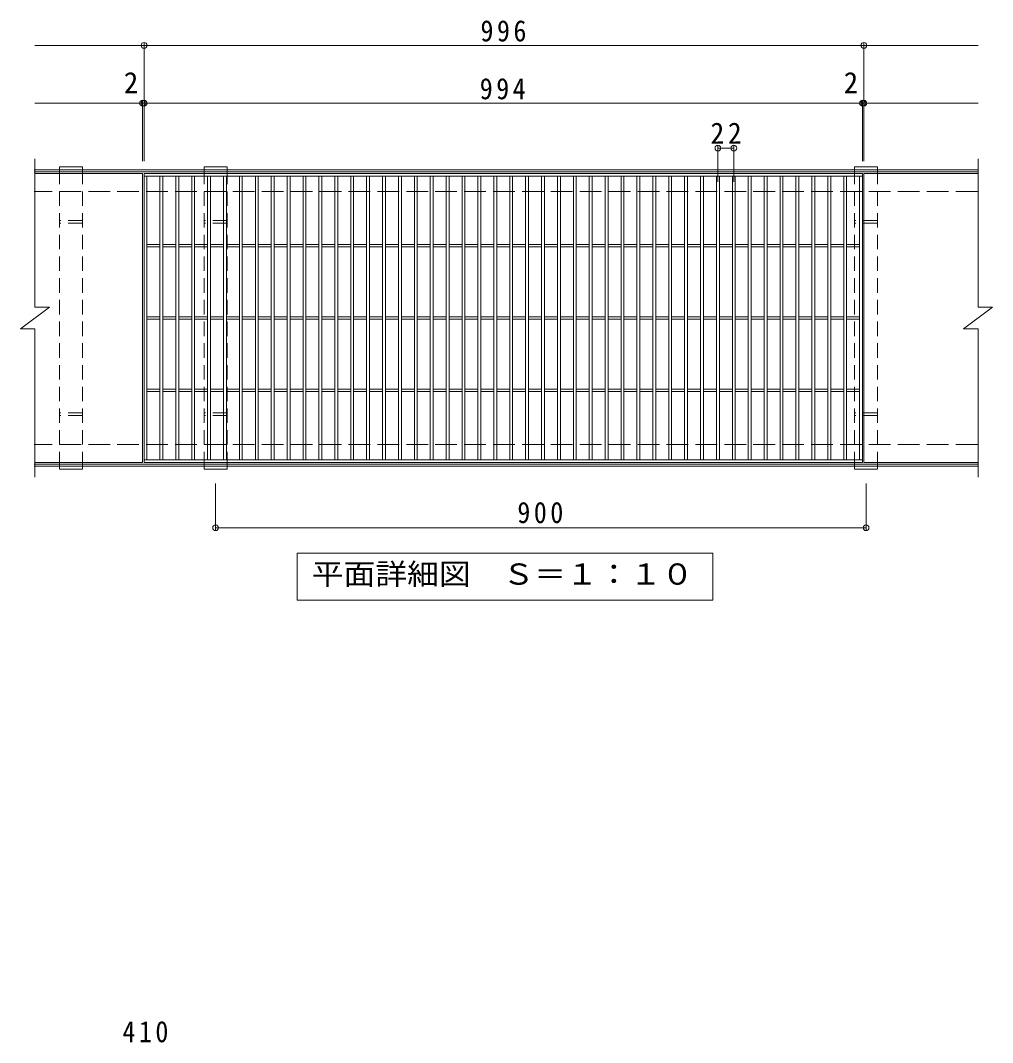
# Model space of a CAD drawing. Units: millimetres on the paper, enlarged 2 times, with parts at other scales. Extents: x -343 to 600, y -1771 to 316.
# Drawn here: x -113 to 156, y 32.9 to 315.5 of the extents above; entities that cross this region are included whole.
import ezdxf
from ezdxf.enums import TextEntityAlignment as Align

# ---------------------------------------------------------------- set-up
doc = ezdxf.new("R2010")
doc.units = ezdxf.units.MM
doc.header["$LTSCALE"] = 2
doc.header["$PDMODE"] = 32
doc.header["$PDSIZE"] = 1.6
doc.linetypes.add('DASHED2', pattern=[3, 2, -1])
doc.linetypes.add('DASHED3', pattern=[4, 3, -1])
for name, color, linetype, lineweight in [('C-1', 2, 'Continuous', 9), ('C-2', 3, 'Continuous', 9), ('C-4', 7, 'Continuous', 9), ('C-5', 7, 'Continuous', 9), ('C-8', 3, 'DASHED2', 9), ('D-4', 7, 'Continuous', 9)]:
    doc.layers.add(name, color=color, linetype=linetype, lineweight=lineweight)
doc.styles.add('ＭＳ ゴシック', font='')
doc.styles.get('ＭＳ ゴシック').set_extended_font_data('MS Gothic')

msp = doc.modelspace()

# ---------------------------------------------------------------- linework, layer by layer
at = {"layer": 'C-1'}
for p, q in [((151.842, 274.231), (-109.158, 274.231)), ((151.842, 273.631), (-109.158, 273.631)), ((151.842, 192.831), (-109.158, 192.831)), ((151.842, 192.231), (-109.158, 192.231))]:
    msp.add_line(p, q, dxfattribs=at)
at = {"layer": 'C-1', "linetype": 'DASHED3'}
for p, q in [((151.842, 268.231), (-109.158, 268.231)), ((151.842, 198.231), (-109.158, 198.231))]:
    msp.add_line(p, q, dxfattribs=at)
at = {"layer": 'C-2'}
for p, q in [((-108.958, 277.231), (-108.958, 236.231)), ((152.042, 277.231), (152.042, 236.231)), ((-79.158, 273.23), (-108.958, 273.23)), ((-79.158, 273.23), (-79.158, 193.231)), ((-78.758, 273.23), (120.042, 273.23)), ((-78.758, 193.231), (-78.758, 273.23)), ((-78.758, 272.431), (120.042, 272.431)), ((-77.958, 194.03), (-77.958, 272.431)), ((-74.358, 194.03), (-74.358, 272.431)), ((-73.558, 194.03), (-73.558, 272.431)), ((-69.958, 194.03), (-69.958, 272.431)), ((-69.158, 194.03), (-69.158, 272.431)), ((-65.558, 194.03), (-65.558, 272.431)), ((-64.758, 194.03), (-64.758, 272.431)), ((-61.158, 194.03), (-61.158, 272.431)), ((-60.358, 194.03), (-60.358, 272.431)), ((-56.758, 194.03), (-56.758, 272.431)), ((-55.958, 194.03), (-55.958, 272.431)), ((-52.358, 194.03), (-52.358, 272.431)), ((-51.558, 194.03), (-51.558, 272.431)), ((-47.958, 194.03), (-47.958, 272.431)), ((-47.158, 194.03), (-47.158, 272.431)), ((-43.558, 194.03), (-43.558, 272.431)), ((-42.758, 194.03), (-42.758, 272.431)), ((-39.158, 194.03), (-39.158, 272.431)), ((-38.358, 194.03), (-38.358, 272.431)), ((-34.758, 194.03), (-34.758, 272.431)), ((-33.958, 194.03), (-33.958, 272.431)), ((-30.358, 194.03), (-30.358, 272.431)), ((-29.558, 194.03), (-29.558, 272.431)), ((-25.958, 194.03), (-25.958, 272.431)), ((-25.158, 194.03), (-25.158, 272.431)), ((-21.558, 194.03), (-21.558, 272.431)), ((-20.758, 194.03), (-20.758, 272.431)), ((-17.158, 194.03), (-17.158, 272.431)), ((-16.358, 194.03), (-16.358, 272.431)), ((-12.758, 194.03), (-12.758, 272.431)), ((-11.958, 194.03), (-11.958, 272.431)), ((-8.358, 194.03), (-8.358, 272.431)), ((-7.558, 194.03), (-7.558, 272.431)), ((-3.958, 194.03), (-3.958, 272.431)), ((-3.158, 194.03), (-3.158, 272.431)), ((0.442, 194.03), (0.442, 272.431)), ((1.242, 194.03), (1.242, 272.431)), ((4.842, 194.03), (4.842, 272.431)), ((5.642, 194.03), (5.642, 272.431)), ((9.242, 194.03), (9.242, 272.431)), ((10.042, 194.03), (10.042, 272.431)), ((13.642, 194.03), (13.642, 272.431)), ((14.442, 194.03), (14.442, 272.431)), ((18.042, 194.03), (18.042, 272.431)), ((18.842, 194.03), (18.842, 272.431)), ((22.442, 194.03), (22.442, 272.431)), ((23.242, 194.03), (23.242, 272.431)), ((26.842, 194.03), (26.842, 272.431)), ((27.642, 194.03), (27.642, 272.431)), ((31.242, 194.03), (31.242, 272.431)), ((32.042, 194.03), (32.042, 272.431)), ((35.642, 194.03), (35.642, 272.431)), ((36.442, 194.03), (36.442, 272.431)), ((40.042, 194.03), (40.042, 272.431)), ((40.842, 194.03), (40.842, 272.431)), ((44.442, 194.03), (44.442, 272.431)), ((45.242, 194.03), (45.242, 272.431)), ((48.842, 194.03), (48.842, 272.431)), ((49.642, 194.03), (49.642, 272.431)), ((53.242, 194.03), (53.242, 272.431)), ((54.042, 194.03), (54.042, 272.431)), ((57.642, 194.03), (57.642, 272.431)), ((58.442, 194.03), (58.442, 272.431)), ((62.042, 194.03), (62.042, 272.431)), ((62.842, 194.03), (62.842, 272.431)), ((66.442, 194.03), (66.442, 272.431)), ((67.242, 194.03), (67.242, 272.431)), ((70.842, 194.03), (70.842, 272.431)), ((71.642, 194.03), (71.642, 272.431)), ((75.242, 194.03), (75.242, 272.431)), ((76.042, 194.03), (76.042, 272.431)), ((79.642, 194.03), (79.642, 272.431)), ((80.442, 194.03), (80.442, 272.431)), ((84.042, 194.03), (84.042, 272.431)), ((84.842, 194.03), (84.842, 272.431)), ((88.442, 194.03), (88.442, 272.431)), ((89.242, 194.03), (89.242, 272.431)), ((92.842, 194.03), (92.842, 272.431)), ((93.642, 194.03), (93.642, 272.431)), ((97.242, 194.03), (97.242, 272.431)), ((98.042, 194.03), (98.042, 272.431)), ((101.642, 194.03), (101.642, 272.431)), ((102.442, 194.03), (102.442, 272.431)), ((106.042, 194.03), (106.042, 272.431)), ((106.842, 194.03), (106.842, 272.431)), ((110.442, 194.03), (110.442, 272.431)), ((111.242, 194.03), (111.242, 272.431)), ((114.842, 194.03), (114.842, 272.431)), ((115.642, 194.03), (115.642, 272.431)), ((119.242, 194.03), (119.242, 272.431)), ((120.042, 273.23), (120.042, 193.231)), ((120.442, 273.231), (120.442, 193.231)), ((152.042, 273.231), (120.442, 273.231)), ((-77.958, 253.53), (-74.358, 253.53)), ((-77.958, 252.931), (-74.358, 252.931)), ((-73.558, 253.53), (-69.958, 253.53)), ((-73.558, 252.931), (-69.958, 252.931)), ((-69.158, 253.53), (-65.558, 253.53)), ((-69.158, 252.931), (-65.558, 252.931)), ((-64.758, 253.53), (-61.158, 253.53)), ((-64.758, 252.931), (-61.158, 252.931)), ((-60.358, 253.53), (-56.758, 253.53)), ((-60.358, 252.931), (-56.758, 252.931)), ((-55.958, 253.53), (-52.358, 253.53)), ((-55.958, 252.931), (-52.358, 252.931)), ((-51.558, 253.53), (-47.958, 253.53)), ((-51.558, 252.931), (-47.958, 252.931)), ((-47.158, 253.53), (-43.558, 253.53)), ((-47.158, 252.931), (-43.558, 252.931)), ((-42.758, 253.53), (-39.158, 253.53)), ((-42.758, 252.931), (-39.158, 252.931)), ((-38.358, 253.53), (-34.758, 253.53)), ((-38.358, 252.931), (-34.758, 252.931)), ((-33.958, 253.53), (-30.358, 253.53)), ((-33.958, 252.931), (-30.358, 252.931)), ((-29.558, 253.53), (-25.958, 253.53)), ((-29.558, 252.931), (-25.958, 252.931)), ((-25.158, 253.53), (-21.558, 253.53)), ((-25.158, 252.931), (-21.558, 252.931)), ((-20.758, 253.53), (-17.158, 253.53)), ((-20.758, 252.931), (-17.158, 252.931)), ((-16.358, 253.53), (-12.758, 253.53)), ((-16.358, 252.931), (-12.758, 252.931)), ((-11.958, 253.53), (-8.358, 253.53)), ((-11.958, 252.931), (-8.358, 252.931)), ((-7.558, 253.53), (-3.958, 253.53)), ((-7.558, 252.931), (-3.958, 252.931)), ((-3.158, 253.53), (0.442, 253.53)), ((-3.158, 252.931), (0.442, 252.931)), ((1.242, 253.53), (4.842, 253.53)), ((1.242, 252.931), (4.842, 252.931)), ((5.642, 253.53), (9.242, 253.53)), ((5.642, 252.931), (9.242, 252.931)), ((10.042, 253.53), (13.642, 253.53)), ((10.042, 252.931), (13.642, 252.931)), ((14.442, 253.53), (18.042, 253.53)), ((14.442, 252.931), (18.042, 252.931)), ((18.842, 253.53), (22.442, 253.53)), ((18.842, 252.931), (22.442, 252.931)), ((23.242, 253.53), (26.842, 253.53)), ((23.242, 252.931), (26.842, 252.931)), ((27.642, 253.53), (31.242, 253.53)), ((27.642, 252.931), (31.242, 252.931)), ((32.042, 253.53), (35.642, 253.53)), ((32.042, 252.931), (35.642, 252.931)), ((36.442, 253.53), (40.042, 253.53)), ((36.442, 252.931), (40.042, 252.931)), ((40.842, 253.53), (44.442, 253.53)), ((40.842, 252.931), (44.442, 252.931)), ((45.242, 253.53), (48.842, 253.53)), ((45.242, 252.931), (48.842, 252.931)), ((49.642, 253.53), (53.242, 253.53)), ((49.642, 252.931), (53.242, 252.931)), ((54.042, 253.53), (57.642, 253.53)), ((54.042, 252.931), (57.642, 252.931)), ((58.442, 253.53), (62.042, 253.53)), ((58.442, 252.931), (62.042, 252.931)), ((62.842, 253.53), (66.442, 253.53)), ((62.842, 252.931), (66.442, 252.931)), ((67.242, 253.53), (70.842, 253.53)), ((67.242, 252.931), (70.842, 252.931)), ((71.642, 253.53), (75.242, 253.53)), ((71.642, 252.931), (75.242, 252.931)), ((76.042, 253.53), (79.642, 253.53)), ((76.042, 252.931), (79.642, 252.931)), ((80.442, 253.53), (84.042, 253.53)), ((80.442, 252.931), (84.042, 252.931)), ((84.842, 253.53), (88.442, 253.53)), ((84.842, 252.931), (88.442, 252.931)), ((89.242, 253.53), (92.842, 253.53)), ((89.242, 252.931), (92.842, 252.931)), ((93.642, 253.53), (97.242, 253.53)), ((93.642, 252.931), (97.242, 252.931)), ((98.042, 253.53), (101.642, 253.53)), ((98.042, 252.931), (101.642, 252.931)), ((102.442, 253.53), (106.042, 253.53)), ((102.442, 252.931), (106.042, 252.931)), ((106.842, 253.53), (110.442, 253.53)), ((106.842, 252.931), (110.442, 252.931)), ((111.242, 253.53), (114.842, 253.53)), ((111.242, 252.931), (114.842, 252.931)), ((115.642, 253.53), (119.242, 253.53)), ((115.642, 252.931), (119.242, 252.931)), ((-112.958, 230.231), (-104.958, 236.231)), ((-108.958, 236.231), (-104.958, 236.231)), ((148.042, 230.231), (156.042, 236.231)), ((152.042, 236.231), (156.042, 236.231)), ((-77.958, 233.53), (-74.358, 233.53)), ((-77.958, 232.931), (-74.358, 232.931)), ((-73.558, 233.53), (-69.958, 233.53)), ((-73.558, 232.931), (-69.958, 232.931)), ((-69.158, 233.53), (-65.558, 233.53)), ((-69.158, 232.931), (-65.558, 232.931)), ((-64.758, 233.53), (-61.158, 233.53)), ((-64.758, 232.931), (-61.158, 232.931)), ((-60.358, 233.53), (-56.758, 233.53)), ((-60.358, 232.931), (-56.758, 232.931)), ((-55.958, 233.53), (-52.358, 233.53)), ((-55.958, 232.931), (-52.358, 232.931)), ((-51.558, 233.53), (-47.958, 233.53)), ((-51.558, 232.931), (-47.958, 232.931)), ((-47.158, 233.53), (-43.558, 233.53)), ((-47.158, 232.931), (-43.558, 232.931)), ((-42.758, 233.53), (-39.158, 233.53)), ((-42.758, 232.931), (-39.158, 232.931)), ((-38.358, 233.53), (-34.758, 233.53)), ((-38.358, 232.931), (-34.758, 232.931)), ((-33.958, 233.53), (-30.358, 233.53)), ((-33.958, 232.931), (-30.358, 232.931)), ((-29.558, 233.53), (-25.958, 233.53)), ((-29.558, 232.931), (-25.958, 232.931)), ((-25.158, 233.53), (-21.558, 233.53)), ((-25.158, 232.931), (-21.558, 232.931)), ((-20.758, 233.53), (-17.158, 233.53)), ((-20.758, 232.931), (-17.158, 232.931)), ((-16.358, 233.53), (-12.758, 233.53)), ((-16.358, 232.931), (-12.758, 232.931)), ((-11.958, 233.53), (-8.358, 233.53)), ((-11.958, 232.931), (-8.358, 232.931)), ((-7.558, 233.53), (-3.958, 233.53)), ((-7.558, 232.931), (-3.958, 232.931)), ((-3.158, 233.53), (0.442, 233.53)), ((-3.158, 232.931), (0.442, 232.931)), ((1.242, 233.53), (4.842, 233.53)), ((1.242, 232.931), (4.842, 232.931)), ((5.642, 233.53), (9.242, 233.53)), ((5.642, 232.931), (9.242, 232.931)), ((10.042, 233.53), (13.642, 233.53)), ((10.042, 232.931), (13.642, 232.931)), ((14.442, 233.53), (18.042, 233.53)), ((14.442, 232.931), (18.042, 232.931)), ((18.842, 233.53), (22.442, 233.53)), ((18.842, 232.931), (22.442, 232.931)), ((23.242, 233.53), (26.842, 233.53)), ((23.242, 232.931), (26.842, 232.931)), ((27.642, 233.53), (31.242, 233.53)), ((27.642, 232.931), (31.242, 232.931)), ((32.042, 233.53), (35.642, 233.53)), ((32.042, 232.931), (35.642, 232.931)), ((36.442, 233.53), (40.042, 233.53)), ((36.442, 232.931), (40.042, 232.931)), ((40.842, 233.53), (44.442, 233.53)), ((40.842, 232.931), (44.442, 232.931)), ((45.242, 233.53), (48.842, 233.53)), ((45.242, 232.931), (48.842, 232.931)), ((49.642, 233.53), (53.242, 233.53)), ((49.642, 232.931), (53.242, 232.931)), ((54.042, 233.53), (57.642, 233.53)), ((54.042, 232.931), (57.642, 232.931)), ((58.442, 233.53), (62.042, 233.53)), ((58.442, 232.931), (62.042, 232.931)), ((62.842, 233.53), (66.442, 233.53)), ((62.842, 232.931), (66.442, 232.931)), ((67.242, 233.53), (70.842, 233.53)), ((67.242, 232.931), (70.842, 232.931)), ((71.642, 233.53), (75.242, 233.53)), ((71.642, 232.931), (75.242, 232.931)), ((76.042, 233.53), (79.642, 233.53)), ((76.042, 232.931), (79.642, 232.931)), ((80.442, 233.53), (84.042, 233.53)), ((80.442, 232.931), (84.042, 232.931)), ((84.842, 233.53), (88.442, 233.53)), ((84.842, 232.931), (88.442, 232.931)), ((89.242, 233.53), (92.842, 233.53)), ((89.242, 232.931), (92.842, 232.931)), ((93.642, 233.53), (97.242, 233.53)), ((93.642, 232.931), (97.242, 232.931)), ((98.042, 233.53), (101.642, 233.53)), ((98.042, 232.931), (101.642, 232.931)), ((102.442, 233.53), (106.042, 233.53)), ((102.442, 232.931), (106.042, 232.931)), ((106.842, 233.53), (110.442, 233.53)), ((106.842, 232.931), (110.442, 232.931)), ((111.242, 233.53), (114.842, 233.53)), ((111.242, 232.931), (114.842, 232.931)), ((115.642, 233.53), (119.242, 233.53)), ((115.642, 232.931), (119.242, 232.931)), ((-112.958, 230.231), (-108.958, 230.231)), ((-108.958, 230.231), (-108.958, 189.231)), ((148.042, 230.231), (152.042, 230.231)), ((152.042, 230.231), (152.042, 189.231)), ((-77.958, 213.53), (-74.358, 213.53)), ((-77.958, 212.931), (-74.358, 212.931)), ((-73.558, 213.53), (-69.958, 213.53)), ((-73.558, 212.931), (-69.958, 212.931)), ((-69.158, 213.53), (-65.558, 213.53)), ((-69.158, 212.931), (-65.558, 212.931)), ((-64.758, 213.53), (-61.158, 213.53)), ((-64.758, 212.931), (-61.158, 212.931)), ((-60.358, 213.53), (-56.758, 213.53)), ((-60.358, 212.931), (-56.758, 212.931)), ((-55.958, 213.53), (-52.358, 213.53)), ((-55.958, 212.931), (-52.358, 212.931)), ((-51.558, 213.53), (-47.958, 213.53)), ((-51.558, 212.931), (-47.958, 212.931)), ((-47.158, 213.53), (-43.558, 213.53)), ((-47.158, 212.931), (-43.558, 212.931)), ((-42.758, 213.53), (-39.158, 213.53)), ((-42.758, 212.931), (-39.158, 212.931)), ((-38.358, 213.53), (-34.758, 213.53)), ((-38.358, 212.931), (-34.758, 212.931)), ((-33.958, 213.53), (-30.358, 213.53)), ((-33.958, 212.931), (-30.358, 212.931)), ((-29.558, 213.53), (-25.958, 213.53)), ((-29.558, 212.931), (-25.958, 212.931)), ((-25.158, 213.53), (-21.558, 213.53)), ((-25.158, 212.931), (-21.558, 212.931)), ((-20.758, 213.53), (-17.158, 213.53)), ((-20.758, 212.931), (-17.158, 212.931)), ((-16.358, 213.53), (-12.758, 213.53)), ((-16.358, 212.931), (-12.758, 212.931)), ((-11.958, 213.53), (-8.358, 213.53)), ((-11.958, 212.931), (-8.358, 212.931)), ((-7.558, 213.53), (-3.958, 213.53)), ((-7.558, 212.931), (-3.958, 212.931)), ((-3.158, 213.53), (0.442, 213.53)), ((-3.158, 212.931), (0.442, 212.931)), ((1.242, 213.53), (4.842, 213.53)), ((1.242, 212.931), (4.842, 212.931)), ((5.642, 213.53), (9.242, 213.53)), ((5.642, 212.931), (9.242, 212.931)), ((10.042, 213.53), (13.642, 213.53)), ((10.042, 212.931), (13.642, 212.931)), ((14.442, 213.53), (18.042, 213.53)), ((14.442, 212.931), (18.042, 212.931)), ((18.842, 213.53), (22.442, 213.53)), ((18.842, 212.931), (22.442, 212.931)), ((23.242, 213.53), (26.842, 213.53)), ((23.242, 212.931), (26.842, 212.931)), ((27.642, 213.53), (31.242, 213.53)), ((27.642, 212.931), (31.242, 212.931)), ((32.042, 213.53), (35.642, 213.53)), ((32.042, 212.931), (35.642, 212.931)), ((36.442, 213.53), (40.042, 213.53)), ((36.442, 212.931), (40.042, 212.931)), ((40.842, 213.53), (44.442, 213.53)), ((40.842, 212.931), (44.442, 212.931)), ((45.242, 213.53), (48.842, 213.53)), ((45.242, 212.931), (48.842, 212.931)), ((49.642, 213.53), (53.242, 213.53)), ((49.642, 212.931), (53.242, 212.931)), ((54.042, 213.53), (57.642, 213.53)), ((54.042, 212.931), (57.642, 212.931)), ((58.442, 213.53), (62.042, 213.53)), ((58.442, 212.931), (62.042, 212.931)), ((62.842, 213.53), (66.442, 213.53)), ((62.842, 212.931), (66.442, 212.931)), ((67.242, 213.53), (70.842, 213.53)), ((67.242, 212.931), (70.842, 212.931)), ((71.642, 213.53), (75.242, 213.53)), ((71.642, 212.931), (75.242, 212.931)), ((76.042, 213.53), (79.642, 213.53)), ((76.042, 212.931), (79.642, 212.931)), ((80.442, 213.53), (84.042, 213.53)), ((80.442, 212.931), (84.042, 212.931)), ((84.842, 213.53), (88.442, 213.53)), ((84.842, 212.931), (88.442, 212.931)), ((89.242, 213.53), (92.842, 213.53)), ((89.242, 212.931), (92.842, 212.931)), ((93.642, 213.53), (97.242, 213.53)), ((93.642, 212.931), (97.242, 212.931)), ((98.042, 213.53), (101.642, 213.53)), ((98.042, 212.931), (101.642, 212.931)), ((102.442, 213.53), (106.042, 213.53)), ((102.442, 212.931), (106.042, 212.931)), ((106.842, 213.53), (110.442, 213.53)), ((106.842, 212.931), (110.442, 212.931)), ((111.242, 213.53), (114.842, 213.53)), ((111.242, 212.931), (114.842, 212.931)), ((115.642, 213.53), (119.242, 213.53)), ((115.642, 212.931), (119.242, 212.931)), ((-79.158, 193.231), (-108.958, 193.231)), ((120.042, 194.03), (-78.758, 194.03)), ((120.042, 193.231), (-78.758, 193.231)), ((152.042, 193.231), (120.442, 193.231))]:
    msp.add_line(p, q, dxfattribs=at)
at = {"layer": 'C-4'}
for p, q in [((-108.958, 308.63), (152.042, 308.63)), ((-78.758, 276.631), (-78.758, 309.231)), ((120.442, 276.631), (120.442, 309.231)), ((-108.958, 292.631), (152.042, 292.631)), ((-79.158, 276.631), (-79.158, 293.23)), ((120.042, 276.631), (120.042, 293.23)), ((80.042, 280.831), (80.042, 270.914)), ((80.042, 280.231), (84.442, 280.231)), ((84.442, 280.831), (84.442, 270.914)), ((-58.958, 174.631), (-58.958, 187.431)), ((121.042, 174.631), (121.042, 187.431)), ((-58.958, 175.231), (121.042, 175.231))]:
    msp.add_line(p, q, dxfattribs=at)
for p in [(-78.758, 308.63), (120.442, 308.63), (-79.158, 292.631), (-78.758, 292.631), (120.042, 292.631), (120.442, 292.631), (80.042, 280.231), (84.442, 280.231), (-58.958, 175.231), (121.042, 175.231)]:
    msp.add_point(p, dxfattribs=at)
at = {"layer": 'C-5'}
msp.add_lwpolyline([(-36.358, 155.231), (-36.358, 168.231), (78.642, 168.231), (78.642, 155.231)], close=True, dxfattribs=at)
at = {"layer": 'C-8', "linetype": 'Continuous'}
for p, q in [((-95.758, 275.031), (-102.158, 275.031)), ((-102.158, 275.031), (-102.158, 274.231)), ((-95.758, 275.031), (-95.758, 274.231)), ((-55.758, 275.031), (-62.158, 275.031)), ((-62.158, 275.031), (-62.158, 274.231)), ((-55.758, 275.031), (-55.758, 274.231)), ((124.242, 275.031), (117.842, 275.031)), ((117.842, 275.031), (117.842, 274.231)), ((124.242, 275.031), (124.242, 274.231)), ((-102.158, 191.431), (-102.158, 192.231)), ((-95.758, 191.431), (-95.758, 192.231)), ((-62.158, 191.431), (-62.158, 192.231)), ((-55.758, 191.431), (-55.758, 192.231)), ((117.842, 191.431), (117.842, 192.231)), ((124.242, 191.431), (124.242, 192.231)), ((-95.758, 191.431), (-102.158, 191.431)), ((-55.758, 191.431), (-62.158, 191.431)), ((124.242, 191.431), (117.842, 191.431))]:
    msp.add_line(p, q, dxfattribs=at)
at = {"layer": 'C-8'}
for p, q in [((-95.758, 274.231), (-102.158, 274.231)), ((-102.158, 192.231), (-102.158, 274.231)), ((-95.758, 192.231), (-95.758, 274.231)), ((-55.758, 274.231), (-62.158, 274.231)), ((-62.158, 192.231), (-62.158, 274.231)), ((-55.758, 192.231), (-55.758, 274.231)), ((124.242, 274.231), (117.842, 274.231)), ((117.842, 192.231), (117.842, 274.231)), ((124.242, 192.231), (124.242, 274.231)), ((-95.758, 260.231), (-102.158, 260.231)), ((-55.758, 260.231), (-62.158, 260.231)), ((124.242, 260.231), (117.842, 260.231)), ((-95.758, 259.431), (-102.158, 259.431)), ((-55.758, 259.431), (-62.158, 259.431)), ((124.242, 259.431), (117.842, 259.431)), ((-95.758, 207.031), (-102.158, 207.031)), ((-55.758, 207.031), (-62.158, 207.031)), ((124.242, 207.031), (117.842, 207.031)), ((-95.758, 206.231), (-102.158, 206.231)), ((-55.758, 206.231), (-62.158, 206.231)), ((124.242, 206.231), (117.842, 206.231)), ((-95.758, 192.231), (-102.158, 192.231)), ((-55.758, 192.231), (-62.158, 192.231)), ((124.242, 192.231), (117.842, 192.231))]:
    msp.add_line(p, q, dxfattribs=at)

# ---------------------------------------------------------------- texts
at = {"layer": 'C-4', "color": 2, "style": 'ＭＳ ゴシック'}
for p in [(-84.35, 293.63), (114.85, 293.63)]:
    msp.add_text('2', height=5.865, dxfattribs=at).set_placement(p, align=Align.BOTTOM_LEFT)
at = {"layer": 'C-4', "color": 2, "char_height": 5.865, "attachment_point": 7, "style": 'ＭＳ ゴシック'}
for s, insert in [('\\T1.27;\\W0.9;996', (14.342, 309.631)), ('\\T1.27;\\W0.9;994', (14.142, 293.63)), ('\\T1.27;\\W0.95;22', (77.992, 281.431)), ('\\T1.27;\\W0.9;900', (24.542, 176.431))]:
    msp.add_mtext(s, dxfattribs=dict(at, insert=insert))
at = {"layer": 'C-5', "color": 2, "style": 'ＭＳ ゴシック', "width": 1.1}
msp.add_text('平面詳細図\u3000Ｓ＝１：１０', height=5.865, dxfattribs=at).set_placement((-32.358, 157.731), align=Align.BOTTOM_LEFT)
at = {"layer": 'D-4', "color": 2, "insert": (-84.738, 32.862), "char_height": 5.865, "attachment_point": 7, "style": 'ＭＳ ゴシック'}
msp.add_mtext('\\T1.27;\\W0.9;410', dxfattribs=at)

doc.saveas('drawing.dxf')
